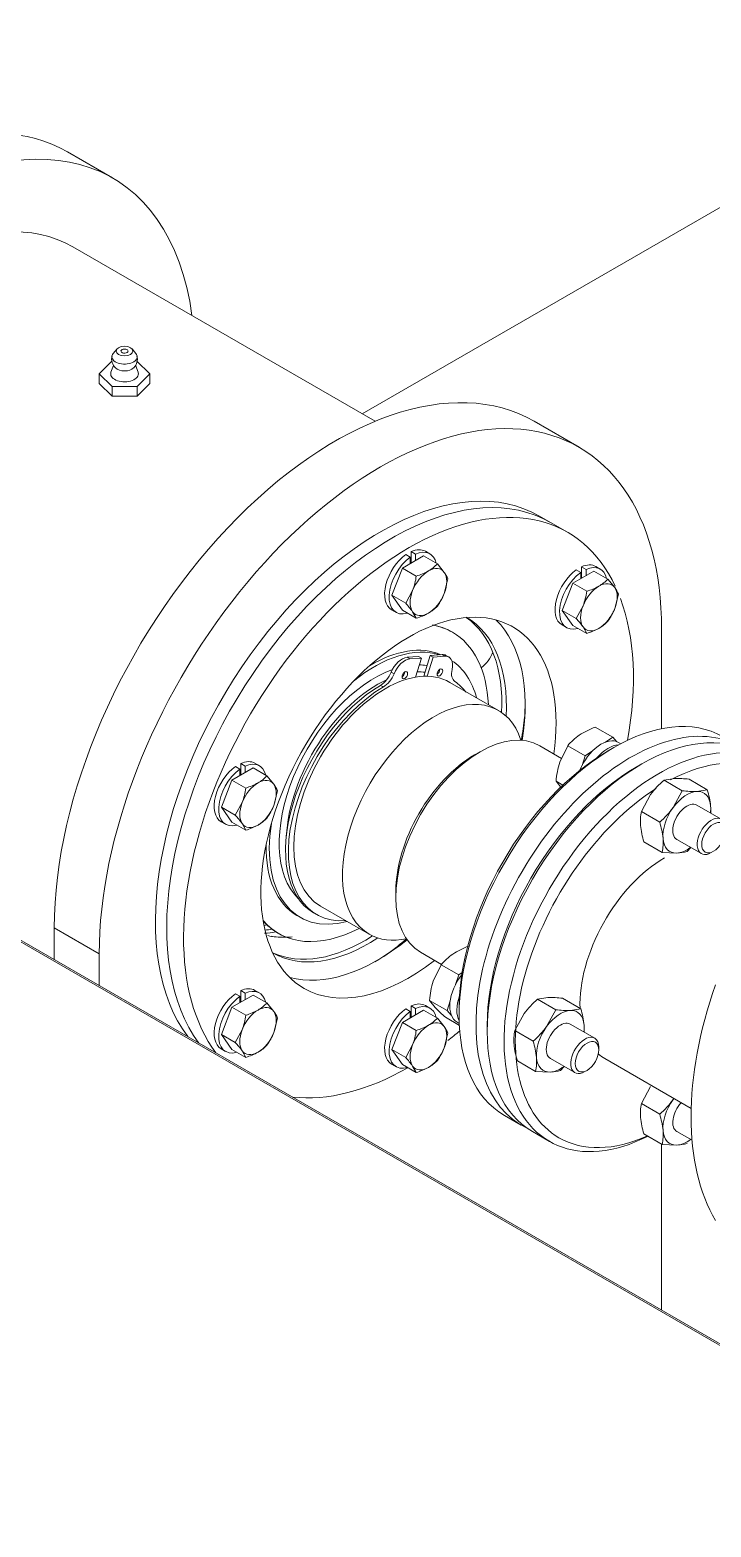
# Model space of a CAD drawing. Header units: millimetres. Extents: x -5 to 1510635, y -6 to 71285.
# Drawn here: x 1274193.2 to 1274364.5, y 13547.8 to 13924.5 of the extents above; entities that cross this region are included whole.
import ezdxf

# ---------------------------------------------------------------- set-up
doc = ezdxf.new("R2010")
doc.units = ezdxf.units.MM
doc.header["$LTSCALE"] = 1000
doc.linetypes.add('HIDDEN', pattern=[0.375, 0.25, -0.125])
doc.linetypes.add('PHANTOM', pattern=[2.5, 1.25, -0.25, 0.25, -0.25, 0.25, -0.25])
for name, color, linetype in [('2', 42, 'Continuous'), ('MP-4', 4, 'HIDDEN'), ('MP-8', 8, 'Continuous')]:
    doc.layers.add(name, color=color, linetype=linetype)

msp = doc.modelspace()

# ---------------------------------------------------------------- linework, layer by layer
at = {"layer": '2', "color": 6, "linetype": 'PHANTOM'}
msp.add_arc((1275218.259, 12212.212), 3135.026, 146.209252, 107.895356, dxfattribs=at)
at = {"layer": 'MP-4', "color": 1, "linetype": 'Continuous', "lineweight": 15}
for p, q in [((1274213.963, 13887.309), (1274202.649, 13893.841)), ((1274280.029, 13826.072), (1274203.963, 13869.988)), ((1274215.108, 13844.266), (1274214.124, 13843.099)), ((1274219.868, 13843.099), (1274218.884, 13844.266)), ((1274213.776, 13841.181), (1274210.645, 13837.991)), ((1274214.244, 13840.147), (1274213.59, 13838.461)), ((1274220.402, 13838.461), (1274219.743, 13840.159)), ((1274223.347, 13838.05), (1274220.127, 13841.21)), ((1274210.645, 13837.991), (1274213.865, 13834.83)), ((1274210.645, 13837.991), (1274210.645, 13835.541)), ((1274220.216, 13834.86), (1274223.347, 13838.05)), ((1274223.347, 13838.05), (1274223.347, 13835.601)), ((1274210.645, 13835.541), (1274213.865, 13832.381)), ((1274213.865, 13834.83), (1274220.216, 13834.86)), ((1274213.865, 13834.83), (1274213.865, 13832.381)), ((1274213.865, 13832.381), (1274220.216, 13832.41)), ((1274220.216, 13832.41), (1274223.347, 13835.601)), ((1274220.216, 13834.86), (1274220.216, 13832.41)), ((1274331.343, 13819.54), (1274320.029, 13826.072)), ((1273980.115, 13817.2), (1275889.304, 12714.929)), ((1275349.394, 13026.203), (1273982.822, 13815.193)), ((1274324.171, 13800.586), (1274321.343, 13802.219)), ((1274328.414, 13798.137), (1274324.171, 13800.586)), ((1274286.892, 13789.131), (1274292.199, 13792.196)), ((1274288.877, 13791.868), (1274287.746, 13792.521)), ((1274288.877, 13791.868), (1274288.877, 13790.278)), ((1274289.082, 13793.292), (1274289.082, 13790.396)), ((1274289.082, 13793.292), (1274290.213, 13792.639)), ((1274290.213, 13791.049), (1274290.213, 13792.639)), ((1274295.677, 13790.187), (1274292.199, 13792.196)), ((1274293.795, 13792.717), (1274292.664, 13793.371)), ((1274284.238, 13782.292), (1274286.892, 13789.131)), ((1274290.37, 13787.123), (1274286.892, 13789.131)), ((1274295.677, 13790.187), (1274297.415, 13788.063)), ((1274329.758, 13785.303), (1274335.065, 13788.367)), ((1274331.743, 13788.039), (1274330.612, 13788.692)), ((1274331.743, 13788.039), (1274331.743, 13786.449)), ((1274331.948, 13789.464), (1274331.948, 13786.567)), ((1274331.948, 13789.464), (1274333.079, 13788.81)), ((1274333.079, 13787.22), (1274333.079, 13788.81)), ((1274338.543, 13786.359), (1274335.065, 13788.367)), ((1274336.661, 13788.889), (1274335.53, 13789.542)), ((1274287.717, 13780.284), (1274289.454, 13783.466)), ((1274298.331, 13786.412), (1274297.415, 13782.755)), ((1274327.104, 13778.463), (1274329.758, 13785.303)), ((1274333.236, 13783.294), (1274329.758, 13785.303)), ((1274338.543, 13786.359), (1274340.281, 13784.234)), ((1274286.892, 13778.517), (1274284.238, 13782.292)), ((1274287.717, 13780.284), (1274284.238, 13782.292)), ((1274330.583, 13776.455), (1274332.32, 13779.638)), ((1274341.197, 13782.583), (1274340.281, 13778.927)), ((1274284.164, 13778.648), (1274285.295, 13777.995)), ((1274290.37, 13776.509), (1274286.892, 13778.517)), ((1274290.37, 13776.509), (1274289.454, 13778.159)), ((1274329.758, 13774.688), (1274327.104, 13778.463)), ((1274330.583, 13776.455), (1274327.104, 13778.463)), ((1274299.487, 13772.979), (1274299.294, 13773.091)), ((1274327.03, 13774.82), (1274328.161, 13774.166)), ((1274333.236, 13772.68), (1274329.758, 13774.688)), ((1274333.236, 13772.68), (1274332.32, 13774.331)), ((1274352.053, 13773.762), (1274352.053, 13748.701)), ((1274290.968, 13766.916), (1274288.047, 13766.689)), ((1274288.047, 13766.689), (1274288.754, 13766.28)), ((1274291.675, 13766.507), (1274288.754, 13766.28)), ((1274290.188, 13761.681), (1274291.675, 13766.507)), ((1274291.675, 13766.507), (1274290.968, 13766.916)), ((1274293.888, 13767.143), (1274292.273, 13761.901)), ((1274294.595, 13766.734), (1274293.109, 13761.909)), ((1274296.863, 13767.374), (1274293.888, 13767.143)), ((1274294.595, 13766.734), (1274293.888, 13767.143)), ((1274297.57, 13766.966), (1274294.595, 13766.734)), ((1274297.57, 13766.966), (1274296.863, 13767.374)), ((1274298.556, 13766.761), (1274297.849, 13767.17)), ((1274284.07, 13762.938), (1274284.777, 13762.53)), ((1274282.093, 13759.224), (1274281.386, 13759.632)), ((1274311.028, 13753.326), (1274298.795, 13760.389)), ((1274335.37, 13749.136), (1274339.783, 13746.588)), ((1274339.783, 13746.588), (1274337.931, 13745.332)), ((1274340.85, 13745.446), (1274339.783, 13746.588)), ((1274306.445, 13742.939), (1274305.031, 13742.123)), ((1274326.926, 13741.261), (1274321.445, 13744.425)), ((1274328.456, 13744.445), (1274326.453, 13740.277)), ((1274328.456, 13744.445), (1274332.869, 13741.898)), ((1274332.869, 13741.898), (1274332.084, 13739.498)), ((1274334.721, 13743.154), (1274332.869, 13741.898)), ((1274340.033, 13743.96), (1274338.618, 13743.143)), ((1274341.802, 13744.935), (1274341.251, 13745.253)), ((1274244.026, 13735.805), (1274249.333, 13738.869)), ((1274246.011, 13738.542), (1274244.88, 13739.195)), ((1274246.011, 13738.542), (1274246.011, 13736.952)), ((1274246.216, 13739.966), (1274246.216, 13737.07)), ((1274246.216, 13739.966), (1274247.347, 13739.313)), ((1274247.347, 13737.723), (1274247.347, 13739.313)), ((1274252.811, 13736.861), (1274249.333, 13738.869)), ((1274250.929, 13739.391), (1274249.798, 13740.045)), ((1274347.104, 13739.877), (1274345.69, 13739.061)), ((1274241.372, 13728.966), (1274244.026, 13735.805)), ((1274247.504, 13733.797), (1274244.026, 13735.805)), ((1274252.811, 13736.861), (1274254.549, 13734.736)), ((1274325.524, 13735.489), (1274327.218, 13734.511)), ((1274325.524, 13735.489), (1274326.978, 13733.666)), ((1274352.692, 13735.77), (1274355.3, 13736.203)), ((1274357.275, 13733.124), (1274352.692, 13735.77)), ((1274363.565, 13733.37), (1274358.982, 13736.016)), ((1274255.465, 13733.086), (1274254.549, 13729.429)), ((1274347.007, 13727.891), (1274349.313, 13732.14)), ((1274357.275, 13733.124), (1274354.969, 13728.874)), ((1274363.565, 13733.37), (1274360.957, 13732.937)), ((1274244.026, 13725.191), (1274241.372, 13728.966)), ((1274244.85, 13726.958), (1274241.372, 13728.966)), ((1274244.85, 13726.958), (1274246.588, 13730.14)), ((1274351.59, 13725.245), (1274347.007, 13727.891)), ((1274367.069, 13725.959), (1274360.917, 13729.511)), ((1274241.298, 13725.322), (1274242.429, 13724.669)), ((1274247.504, 13723.182), (1274244.026, 13725.191)), ((1274247.504, 13723.182), (1274246.588, 13724.833)), ((1274352.196, 13717.611), (1274347.613, 13720.257)), ((1274355.917, 13720.85), (1274362.069, 13717.299)), ((1274352.196, 13717.611), (1274355.878, 13717.424)), ((1274358.486, 13717.857), (1274359.401, 13718.839)), ((1274285.232, 13707.83), (1274285.232, 13706.197)), ((1274260.365, 13701.747), (1274261.179, 13701.278)), ((1274264.563, 13702.391), (1274265.27, 13701.983)), ((1274266.295, 13704.097), (1274278.528, 13697.035)), ((1274199.318, 13690.643), (1274199.318, 13698.644)), ((1274199.318, 13698.644), (1274210.632, 13692.112)), ((1274255.544, 13697.314), (1274255.738, 13697.203)), ((1274210.632, 13684.111), (1274210.632, 13692.112)), ((1274291.445, 13692.464), (1274296.723, 13689.416)), ((1274296.637, 13689.332), (1274294.634, 13685.164)), ((1274296.637, 13689.332), (1274301.05, 13686.784)), ((1274301.05, 13686.784), (1274300.264, 13684.385)), ((1274301.906, 13687.365), (1274301.05, 13686.784)), ((1274244.026, 13678.651), (1274249.333, 13681.715)), ((1274246.011, 13681.387), (1274244.88, 13682.04)), ((1274246.216, 13682.811), (1274246.216, 13679.915)), ((1274246.216, 13682.811), (1274247.347, 13682.158)), ((1274247.347, 13680.568), (1274247.347, 13682.158)), ((1274252.811, 13679.706), (1274249.333, 13681.715)), ((1274250.929, 13682.237), (1274249.798, 13682.89)), ((1274241.372, 13671.811), (1274244.026, 13678.651)), ((1274247.504, 13676.642), (1274244.026, 13678.651)), ((1274246.011, 13681.387), (1274246.011, 13679.797)), ((1274252.811, 13679.706), (1274254.549, 13677.582)), ((1274286.892, 13674.822), (1274292.199, 13677.886)), ((1274288.877, 13677.558), (1274287.746, 13678.212)), ((1274289.082, 13678.983), (1274289.082, 13676.086)), ((1274289.082, 13678.983), (1274290.213, 13678.33)), ((1274290.213, 13676.74), (1274290.213, 13678.33)), ((1274295.677, 13675.878), (1274292.199, 13677.886)), ((1274293.795, 13678.408), (1274292.664, 13679.061)), ((1274293.704, 13680.375), (1274298.117, 13677.828)), ((1274293.704, 13680.375), (1274295.158, 13678.553)), ((1274298.903, 13680.227), (1274298.117, 13677.828)), ((1274301.142, 13678.232), (1274301.142, 13676.599)), ((1274320.872, 13680.657), (1274323.48, 13681.089)), ((1274325.455, 13678.011), (1274320.872, 13680.657)), ((1274325.455, 13678.011), (1274323.15, 13673.761)), ((1274331.745, 13678.256), (1274327.162, 13680.902)), ((1274331.745, 13678.256), (1274329.137, 13677.823)), ((1274255.465, 13675.931), (1274254.549, 13672.275)), ((1274284.238, 13667.983), (1274286.892, 13674.822)), ((1274290.37, 13672.814), (1274286.892, 13674.822)), ((1274288.877, 13677.558), (1274288.877, 13675.968)), ((1274295.677, 13675.878), (1274297.415, 13673.753)), ((1274297.686, 13676.11), (1274301.205, 13674.078)), ((1274298.117, 13677.828), (1274299.184, 13676.685)), ((1274300.631, 13674.897), (1274301.182, 13674.579)), ((1274301.11, 13674.621), (1274301.184, 13674.542)), ((1274308.213, 13674.149), (1274308.213, 13672.516)), ((1274315.187, 13672.777), (1274317.493, 13677.027)), ((1274335.249, 13670.845), (1274329.098, 13674.397)), ((1274244.026, 13668.036), (1274241.372, 13671.811)), ((1274244.85, 13669.803), (1274241.372, 13671.811)), ((1274244.85, 13669.803), (1274246.588, 13672.986)), ((1274298.331, 13672.103), (1274297.415, 13668.446)), ((1274319.771, 13670.131), (1274315.187, 13672.777)), ((1274241.298, 13668.167), (1274242.429, 13667.514)), ((1274247.504, 13666.028), (1274244.026, 13668.036)), ((1274247.504, 13666.028), (1274246.588, 13667.678)), ((1274286.892, 13664.207), (1274284.238, 13667.983)), ((1274287.717, 13665.974), (1274284.238, 13667.983)), ((1274287.717, 13665.974), (1274289.454, 13669.157)), ((1274336.285, 13667.903), (1274336.285, 13668.556)), ((1274284.164, 13664.339), (1274285.295, 13663.686)), ((1274290.37, 13662.199), (1274286.892, 13664.207)), ((1274290.37, 13662.199), (1274289.454, 13663.85)), ((1274320.376, 13662.498), (1274315.793, 13665.144)), ((1274324.098, 13665.737), (1274330.249, 13662.185)), ((1274326.666, 13662.743), (1274327.581, 13663.726)), ((1274337.761, 13665.723), (1274359.506, 13653.168)), ((1274320.376, 13662.498), (1274324.058, 13662.31)), ((1274332.749, 13662.433), (1274333.315, 13662.759)), ((1274347.007, 13654.406), (1274349.313, 13658.656)), ((1274351.59, 13651.76), (1274347.007, 13654.406)), ((1274312.533, 13651.421), (1274316.775, 13648.972)), ((1274319.604, 13647.339), (1274323.846, 13644.889)), ((1274352.196, 13644.126), (1274347.613, 13646.773)), ((1274352.053, 13644.209), (1274352.053, 13602.461)), ((1274352.196, 13644.126), (1274355.878, 13643.939)), ((1274355.917, 13647.366), (1274359.722, 13645.169))]:
    msp.add_line(p, q, dxfattribs=at)
for centre, radius, start, end in [((1274216.996, 13842.756), 1.5, 78.46305, 101.53694), ((1274216.867, 13841.765), 3.11, 165.71269, 227.22694), ((1274217.184, 13841.711), 3.045, 314.39007, 15.5161), ((1274274.187, 13789.235), 16.321, 339.30055, 352.56423), ((1274285.882, 13802.015), 15.553, 286.77236, 299.05031), ((1274288.514, 13796.963), 9.86, 299.93251, 316.59142), ((1274291.054, 13783.452), 7.856, 22.13569, 35.93679), ((1274328.748, 13798.186), 15.553, 286.77236, 299.05031), ((1274331.38, 13793.134), 9.86, 299.93251, 316.59142), ((1274333.92, 13779.623), 7.856, 22.13569, 35.93679), ((1274270.9, 13764.76), 22.887, 35.83619, 42.71092), ((1274288.514, 13786.349), 9.86, 299.93251, 316.59142), ((1274283.817, 13788.112), 14.615, 324.24489, 338.49701), ((1274317.053, 13785.407), 16.321, 339.30055, 352.56423), ((1274285.882, 13791.4), 15.553, 286.77236, 299.05031), ((1274313.766, 13760.931), 22.887, 35.83619, 42.71092), ((1274326.683, 13784.284), 14.615, 324.24489, 338.49701), ((1274328.748, 13787.572), 15.553, 286.77236, 299.05031), ((1274331.38, 13782.52), 9.86, 299.93251, 316.59142), ((1274301.79, 13770.818), 8.335, 306.00042, 340.11315), ((1274339.24, 13735.52), 13.998, 124.17772, 140.38707), ((1274342.638, 13729.942), 20.524, 110.73792, 123.27643), ((1274346.688, 13733.865), 21.226, 162.41792, 175.6129), ((1274243.016, 13748.689), 15.553, 286.77236, 299.05031), ((1274245.648, 13743.637), 9.86, 299.93251, 316.59142), ((1274248.188, 13730.126), 7.856, 22.13569, 35.93679), ((1274366.512, 13719.517), 21.335, 130.37295, 143.72144), ((1274355.895, 13711.59), 24.62, 82.79667, 91.38445), ((1274231.321, 13735.909), 16.321, 339.30055, 352.56423), ((1274360.362, 13757.55), 24.62, 262.79667, 271.38445), ((1274344.232, 13727.287), 20.267, 5.53675, 17.4637), ((1274228.033, 13711.433), 22.887, 35.83619, 42.71092), ((1274240.951, 13734.786), 14.615, 324.24489, 338.49701), ((1274358.542, 13725.36), 11.81, 167.62421, 184.73971), ((1274337.771, 13741.498), 21.335, 310.37295, 323.72144), ((1274352.635, 13728.267), 11.81, 356.17681, 4.73959), ((1274243.016, 13738.074), 15.553, 286.77236, 299.05031), ((1274245.648, 13733.022), 9.86, 299.93251, 316.59142), ((1274366.971, 13726.344), 20.292, 185.54413, 197.45631), ((1274332.257, 13719.163), 20.267, 5.53675, 17.4637), ((1274340.66, 13720.142), 11.81, 347.62433, 4.73959), ((1274355.636, 13726.961), 9.54, 271.45531, 287.38507), ((1274310.818, 13674.828), 20.524, 110.73792, 123.27643), ((1274307.42, 13680.407), 13.998, 124.17772, 140.38707), ((1274314.868, 13678.752), 21.226, 162.41792, 175.6129), ((1274243.016, 13691.534), 15.553, 286.77236, 299.05031), ((1274245.648, 13686.482), 9.86, 299.93251, 316.59142), ((1274325.459, 13707.377), 41.821, 223.56903, 228.386), ((1274334.692, 13664.403), 21.335, 130.37295, 143.72144), ((1274324.075, 13656.477), 24.62, 82.79667, 91.38445), ((1274328.542, 13702.436), 24.62, 262.79667, 271.38445), ((1274312.412, 13672.174), 20.267, 5.53675, 17.4637), ((1274231.321, 13678.754), 16.321, 339.30055, 352.56423), ((1274248.188, 13672.971), 7.856, 22.13569, 35.93679), ((1274285.882, 13687.705), 15.553, 286.77236, 299.05031), ((1274288.514, 13682.654), 9.86, 299.93251, 316.59142), ((1274320.816, 13673.154), 11.81, 356.17681, 4.73959), ((1274240.951, 13677.631), 14.615, 324.24489, 338.49701), ((1274274.187, 13674.926), 16.321, 339.30055, 352.56423), ((1274291.054, 13669.142), 7.856, 22.13569, 35.93679), ((1274326.723, 13670.246), 11.81, 167.62421, 184.73971), ((1274305.951, 13686.385), 21.335, 310.37295, 323.72144), ((1274228.033, 13654.279), 22.887, 35.83619, 42.71092), ((1274243.016, 13680.919), 15.553, 286.77236, 299.05031), ((1274245.648, 13675.868), 9.86, 299.93251, 316.59142), ((1274283.817, 13673.803), 14.615, 324.24489, 338.49701), ((1274335.151, 13671.231), 20.292, 185.54413, 197.45631), ((1274300.437, 13664.049), 20.267, 5.53675, 17.4637), ((1274270.9, 13650.45), 22.887, 35.83619, 42.71092), ((1274285.882, 13677.091), 15.553, 286.77236, 299.05031), ((1274288.514, 13672.039), 9.86, 299.93251, 316.59142), ((1274308.841, 13665.029), 11.81, 347.62433, 4.73959), ((1274323.816, 13671.848), 9.54, 271.45531, 287.38507), ((1274337.771, 13668.014), 21.335, 310.37295, 323.72144), ((1274358.542, 13651.875), 11.81, 167.62421, 184.73971), ((1274332.257, 13645.678), 20.267, 5.53675, 17.4637), ((1274366.971, 13652.86), 20.292, 185.54413, 197.45631), ((1274340.66, 13646.657), 11.81, 347.62433, 4.73959), ((1274355.636, 13653.477), 9.54, 271.45531, 287.38507)]:
    msp.add_arc(centre, radius, start, end, dxfattribs=at)
for centre, major_axis, ratio, start_param, end_param in [((1274152.649, 13807.238), (-50, -86.603), 0.5773502, 3.1415927, 5.4977872), ((1274163.963, 13800.706), (-50, -86.603), 0.5773502, 2.4980915, 5.4977872), ((1274163.963, 13800.706), (-40, -69.282), 0.5773502, 3.1415927, 6.0397019), ((1274216.996, 13843.736), (0.9, 0), 0.5773503, 1.9106329, 6.2831853), ((1274216.996, 13843.736), (0.9, 0), 0.5773503, 0, 1.2309597), ((1274216.996, 13842.292), (3.194, 0), 0.5773503, 2.6888095, 6.2831853), ((1274216.996, 13842.292), (3.194, 0), 0.5773503, 0, 0.4527832), ((1274270.029, 13739.469), (-50, -86.603), 0.5773502, 3.1415927, 5.4977872), ((1274281.343, 13732.937), (-50, -86.603), 0.5773502, 2.3561945, 5.4977872), ((1274216.996, 13838.02), (3.49, 0), 0.5773503, 2.9212538, 6.2831853), ((1274216.996, 13840.266), (2.64, 0), 0.5773503, 3.6810144, 5.7677046), ((1274216.996, 13838.02), (3.49, 0), 0.5773503, 0, 0.2203389), ((1274281.343, 13732.937), (-40, -69.282), 0.5773502, 3.1415927, 6.0397019), ((1274284.171, 13731.304), (-40, -69.282), 0.5773502, 3.1415927, 6.0397019), ((1274284.171, 13731.304), (-40, -69.282), 0.5773502, 3.1415927, 6.0397019), ((1274288.414, 13728.855), (-40, -69.282), 0.5773502, 2.7605955, 6.0397019), ((1274288.414, 13786.009), (-4.25, -7.361), 0.5773502, 4.0383318, 6.2831853), ((1274289.545, 13785.356), (-4.25, -7.361), 0.5773502, 4.0383318, 6.8318224), ((1274288.414, 13786.009), (-4.25, -7.361), 0.5773502, 3.1415927, 3.8156498), ((1274289.545, 13785.356), (-4.25, -7.361), 0.5773502, 2.592347, 3.8156498), ((1274293.434, 13783.111), (3.25, 5.629), 0.5773502, 0.7853982, 1.8325957), ((1274293.434, 13783.111), (-3.25, -5.629), 0.5773502, 2.8797933, 3.9269908), ((1274293.434, 13783.111), (3.25, 5.629), 0.5773502, 4.9741884, 6.0213859), ((1274331.28, 13782.181), (-4.25, -7.361), 0.5773502, 4.0383318, 6.2831853), ((1274332.411, 13781.528), (-4.25, -7.361), 0.5773502, 4.0383318, 6.8324309), ((1274331.28, 13782.181), (-4.25, -7.361), 0.5773502, 3.1415927, 3.8156498), ((1274332.411, 13781.528), (-4.25, -7.361), 0.5773502, 2.592347, 3.8156498), ((1274293.434, 13783.111), (-3.25, -5.629), 0.5773502, 4.9741884, 6.0213859), ((1274336.3, 13779.282), (3.25, 5.629), 0.5773502, 0.7853982, 1.8325957), ((1274336.3, 13779.282), (-3.25, -5.629), 0.5773502, 2.8797933, 3.9269908), ((1274336.3, 13779.282), (3.25, 5.629), 0.5773502, 4.9741884, 6.0213859), ((1274293.434, 13783.111), (-3.25, -5.629), 0.5773502, 0.7853982, 1.8325957), ((1274336.3, 13779.282), (-3.25, -5.629), 0.5773502, 4.9741884, 6.0213859), ((1274288.414, 13728.855), (-40, -69.282), 0.5773502, 2.126447, 2.6980504), ((1274288.414, 13728.855), (-26.25, -45.466), 0.5773502, 2.1790419, 6.2831853), ((1274293.434, 13783.111), (3.25, 5.629), 0.5773502, 2.8797933, 3.9269908), ((1274277.419, 13735.203), (24.375, 42.219), 0.5773502, 5.4409487, 6.2347002), ((1274278.573, 13734.536), (24.375, 42.219), 0.5773502, 5.4347575, 6.2831853), ((1274280.636, 13733.345), (26.25, 45.466), 0.5773502, 5.2967028, 6.1344821), ((1274336.3, 13779.282), (-3.25, -5.629), 0.5773502, 0.7853982, 1.8325957), ((1274277.419, 13735.203), (21.875, 37.888), 0.5773502, 0, 0.2006788), ((1274277.612, 13735.091), (21.875, 37.888), 0.5773502, 0, 0.2000036), ((1274277.612, 13735.091), (21.875, 37.888), 0.5773502, 5.5497261, 6.2831853), ((1274336.3, 13779.282), (3.25, 5.629), 0.5773502, 2.8797933, 3.9269908), ((1274279.929, 13733.754), (18.75, 32.476), 0.5773502, 0.1245427, 0.9870175), ((1274279.115, 13734.223), (18.75, 32.476), 0.5773502, 0.0670107, 0.8037214), ((1274282.545, 13732.243), (-16.25, -28.146), 0.5773502, 3.1415927, 6.2831853), ((1274286.784, 13762.587), (-2.25, -3.897), 0.5773502, 3.518654, 4.9485787), ((1274287.491, 13762.179), (2.25, 3.897), 0.5773502, 0.3770613, 1.806986), ((1274279.929, 13733.754), (17, 29.445), 0.5773502, 0.215221, 0.2981473), ((1274295.599, 13763.272), (-2.25, -3.897), 0.5773502, 3.1415927, 3.518654), ((1274296.306, 13762.864), (-2.25, -3.897), 0.5773502, 2.0842743, 3.518654), ((1274279.929, 13733.754), (18.75, 32.476), 0.5773502, 5.7608705, 6.2468069), ((1274279.929, 13733.754), (17, 29.445), 0.5773502, 0.5992204, 2.9980851), ((1274280.636, 13733.345), (-16.25, -28.146), 0.5773502, 3.8232263, 5.440761), ((1274281.356, 13763.289), (-2.25, -3.897), 0.5773502, 0.7948293, 1.806986), ((1274282.063, 13762.881), (2.25, 3.897), 0.5773502, 3.936422, 4.9485787), ((1274286.784, 13762.587), (0.5, 0.866), 0.5773502, 3.926991, 5.497787), ((1274280.636, 13733.345), (-16.25, -28.146), 0.5773502, 3.3802037, 3.4786391), ((1274295.599, 13763.272), (0.5, 0.866), 0.5773502, 3.926991, 5.497787), ((1274302.436, 13764.43), (-2.25, -3.897), 0.5773502, 5.225867, 6.2399502), ((1274281.613, 13731.922), (17.05, 29.531), 0.5773502, 0.7948293, 3.1415927), ((1274282.32, 13731.514), (17.05, 29.531), 0.5773502, 0.7948293, 3.5145143), ((1274294.778, 13725.18), (-16.25, -28.146), 0.5773502, 2.661333, 6.2831853), ((1274282.32, 13731.514), (17.05, 29.531), 0.5773502, 6.0441799, 6.2399502), ((1274340.033, 13699.053), (-27.5, -47.631), 0.5773502, 3.1415927, 6.2831853), ((1274279.929, 13733.754), (-26.75, -46.332), 0.5773502, -4.1415262, -3.9269906), ((1274344.275, 13696.603), (27.5, 47.631), 0.5773502, 0, 3.1930413), ((1274347.104, 13694.97), (-27.5, -47.631), 0.5773502, 3.1415927, 6.2831853), ((1274278.573, 13734.536), (27.803, 48.157), 0.5773502, -1.0252197, -0.9056476), ((1274306.445, 13718.444), (-15, -25.981), 0.5773502, 3.1415927, 6.2831853), ((1274351.346, 13692.521), (27.5, 47.631), 0.5773502, 0, 3.8578205), ((1274336.851, 13737.632), (-4.4, -7.621), 0.5773502, 3.1415927, 4.9556211), ((1274305.031, 13719.261), (14, 24.249), 0.5773502, 0.785398, 2.3561947), ((1274338.618, 13699.869), (26.5, 45.899), 0.5773502, 0.785398, 2.3561947), ((1274338.618, 13736.611), (-4.4, -7.621), 0.5773502, 3.489973, 4.3957685), ((1274352.761, 13691.704), (-26.5, -45.899), 0.5773502, 2.4695327, 3.8858291), ((1274245.548, 13732.683), (-4.25, -7.361), 0.5773502, 4.0383318, 6.2831853), ((1274246.679, 13732.03), (-4.25, -7.361), 0.5773502, 4.0383318, 6.8324309), ((1274245.548, 13732.683), (-4.25, -7.361), 0.5773502, 3.1415927, 3.8156498), ((1274246.679, 13732.03), (-4.25, -7.361), 0.5773502, 2.592347, 3.8156498), ((1274345.689, 13695.787), (-26.5, -45.899), 0.5773502, 3.9269908, 5.4977873), ((1274345.689, 13695.787), (26.5, 45.899), 0.5773502, 0.7853982, 2.3561947), ((1274250.568, 13729.785), (3.25, 5.629), 0.5773502, 0.7853982, 1.8325957), ((1274250.568, 13729.785), (-3.25, -5.629), 0.5773502, 2.8797933, 3.9269908), ((1274250.568, 13729.785), (3.25, 5.629), 0.5773502, 4.9741884, 6.0213859), ((1274352.761, 13691.704), (-26.5, -45.899), 0.5773502, 3.9826582, 6.2831853), ((1274358.417, 13725.18), (4.25, 7.361), 0.5773502, 0.3491675, 1.396365), ((1274358.417, 13725.18), (-4.25, -7.361), 0.5773502, 2.4435626, 3.4907601), ((1274250.568, 13729.785), (-3.25, -5.629), 0.5773502, 4.9741884, 6.0213859), ((1274250.568, 13729.785), (-3.25, -5.629), 0.5773502, 0.7853982, 1.8325957), ((1274358.417, 13725.18), (-4.25, -7.361), 0.5773502, 4.5379577, 5.5851552), ((1274358.417, 13725.18), (2.5, 4.33), 0.5773502, 0, 3.1415927), ((1274358.417, 13725.18), (4.25, 7.361), 0.5773502, -0.9419214, -0.6980301), ((1274250.568, 13729.785), (3.25, 5.629), 0.5773502, 2.8797933, 3.9269908), ((1274279.929, 13733.754), (18.75, 32.476), 0.5773502, 2.1545752, 3.6639075), ((1274364.569, 13721.629), (2.5, 4.33), 0.5773502, 0, 3.9269906), ((1274279.115, 13734.223), (18.75, 32.476), 0.5773502, 2.3378713, 3.1415927), ((1274358.417, 13725.18), (4.25, 7.361), 0.5773502, 2.4435626, 3.4907601), ((1274352.761, 13691.704), (-15, -25.981), 0.5773502, 3.9269908, 5.5431721), ((1274358.417, 13725.18), (-4.25, -7.361), 0.5773502, 0.3491675, 0.9419214), ((1274277.612, 13735.091), (21.875, 37.888), 0.5773502, 2.941589, 3.8750519), ((1274277.419, 13735.203), (21.875, 37.888), 0.5773502, 2.9540992, 3.1415927), ((1274264.007, 13742.946), (24.085, 41.716), 0.5773502, 3.5684281, 3.592361), ((1274266.175, 13741.694), (24.375, 42.219), 0.5773502, 3.5085816, 3.5989861), ((1274265.02, 13742.361), (24.375, 42.219), 0.5773502, 3.5494431, 3.6034907), ((1274294.778, 13725.18), (-16.25, -28.146), 0.5773502, 0, 0.4802596), ((1274278.573, 13734.536), (24.375, 42.219), 0.5773502, 3.1415927, 3.9900204), ((1274277.419, 13735.203), (24.375, 42.219), 0.5773502, 3.1900778, 3.9838293), ((1274280.636, 13733.345), (26.25, 45.466), 0.5773502, 3.2902958, 4.1280752), ((1274279.929, 13733.754), (-26.75, -46.332), 0.5773502, 0.7853982, 0.9999335), ((1274278.573, 13734.536), (27.803, 48.157), 0.5773502, 4.0472402, 4.1668123), ((1274288.414, 13728.855), (-26.25, -45.466), 0.5773502, 0, 0.9625507), ((1274305.031, 13682.519), (-4.4, -7.621), 0.5773502, 4.4691569, 6.2831853), ((1274245.548, 13675.529), (-4.25, -7.361), 0.5773502, 4.0383318, 6.2831853), ((1274245.548, 13675.529), (-4.25, -7.361), 0.5773502, 3.1415927, 3.8156498), ((1274246.679, 13674.875), (-4.25, -7.361), 0.5773502, 2.592347, 3.8156498), ((1274416.047, 13683.743), (-40, -69.282), 0.5773502, 5.0269081, 5.9686662), ((1274246.679, 13674.875), (-4.25, -7.361), 0.5773502, 4.0383318, 6.8324309), ((1274250.568, 13672.63), (3.25, 5.629), 0.5773502, 0.7853982, 1.8325957), ((1274250.568, 13672.63), (-3.25, -5.629), 0.5773502, 2.8797933, 3.9269908), ((1274288.414, 13671.7), (-4.25, -7.361), 0.5773502, 4.0383318, 6.2831853), ((1274288.414, 13671.7), (-4.25, -7.361), 0.5773502, 3.1415927, 3.8156498), ((1274289.545, 13671.047), (-4.25, -7.361), 0.5773502, 2.592347, 3.8156498), ((1274306.799, 13681.498), (-4.4, -7.621), 0.5773502, -1.2541758, -0.3483804), ((1274326.598, 13670.067), (-4.25, -7.361), 0.5773502, 2.4435626, 3.4907601), ((1274250.568, 13672.63), (3.25, 5.629), 0.5773502, 4.9741884, 6.0213859), ((1274289.545, 13671.047), (-4.25, -7.361), 0.5773502, 4.0383318, 6.8324309), ((1274293.434, 13668.801), (3.25, 5.629), 0.5773502, 0.7853982, 1.8325957), ((1274293.434, 13668.801), (-3.25, -5.629), 0.5773502, 2.8797933, 3.9269908), ((1274326.598, 13670.067), (2.5, 4.33), 0.5773502, 0, 3.1415927), ((1274326.598, 13670.067), (4.25, 7.361), 0.5773502, 0.3491675, 1.396365), ((1274326.598, 13670.067), (4.25, 7.361), 0.5773502, -0.9419214, -0.6980301), ((1274250.568, 13672.63), (-3.25, -5.629), 0.5773502, 4.9741884, 6.0213859), ((1274250.568, 13672.63), (-3.25, -5.629), 0.5773502, 0.7853982, 1.8325957), ((1274293.434, 13668.801), (3.25, 5.629), 0.5773502, 4.9741884, 6.0213859), ((1274288.414, 13728.855), (-40, -69.282), 0.5773502, 0.9611513, 1.0151457), ((1274326.598, 13670.067), (-4.25, -7.361), 0.5773502, 4.5379577, 5.5851552), ((1274332.749, 13666.515), (2.5, 4.33), 0.5773502, 0, 3.9269906), ((1274332.749, 13666.515), (2.5, 4.33), 0.5773502, 5.4977873, 6.2831853), ((1274250.568, 13672.63), (3.25, 5.629), 0.5773502, 2.8797933, 3.9269908), ((1274293.434, 13668.801), (-3.25, -5.629), 0.5773502, 4.9741884, 6.0213859), ((1274293.434, 13668.801), (-3.25, -5.629), 0.5773502, 0.7853982, 1.8325957), ((1274352.761, 13691.704), (-15, -25.981), 0.5773502, 6.1701464, 6.2831853), ((1274288.414, 13728.855), (-40, -69.282), 0.5773502, 0.2434834, 0.7822335), ((1274293.434, 13668.801), (3.25, 5.629), 0.5773502, 2.8797933, 3.9269908), ((1274326.598, 13670.067), (4.25, 7.361), 0.5773502, 2.4435626, 3.4907601), ((1274326.598, 13670.067), (-4.25, -7.361), 0.5773502, 0.3491675, 0.9419214), ((1274358.417, 13651.696), (-4.25, -7.361), 0.5773502, 4.5379577, 5.5851552), ((1274358.417, 13651.696), (4.25, 7.361), 0.5773502, 1.3550314, 1.396365), ((1274358.417, 13651.696), (2.5, 4.33), 0.5773502, 1.1982794, 3.1415927), ((1274352.761, 13691.704), (-26.5, -45.899), 0.5773502, 0, 0.6717217), ((1274358.417, 13651.696), (4.25, 7.361), 0.5773502, 2.4435626, 3.4907601), ((1274358.417, 13651.696), (-4.25, -7.361), 0.5773502, 0.3491675, 0.9419214)]:
    msp.add_ellipse(centre, major_axis=major_axis, ratio=ratio, start_param=start_param, end_param=end_param, dxfattribs=at)
for centre, major_axis, ratio in [((1274216.996, 13843.736), (2.1, 0), 0.5773503), ((1274287.491, 13762.179), (-0.5, -0.866), 0.5773502), ((1274296.306, 13762.864), (-0.5, -0.866), 0.5773502), ((1274365.135, 13721.302), (-2.1, -3.637), 0.5773502), ((1274333.315, 13666.189), (-2.1, -3.637), 0.5773502)]:
    msp.add_ellipse(centre, major_axis=major_axis, ratio=ratio, dxfattribs=at)
for points, knots in [([(1274259.2, 13696.329), (1274258.572, 13696.268), (1274256.447, 13696.156), (1274254.398, 13696.363), (1274253.038, 13696.671)], [0.49594921, 0.49594921, 0.49594921, 0.49594921, 0.54923241, 0.67795655, 0.67795655, 0.67795655, 0.67795655]), ([(1274253.971, 13696.494), (1274254.041, 13696.482), (1274255.377, 13696.269), (1274256.751, 13696.195), (1274258.091, 13696.253)], [0.29527099, 0.29527099, 0.29527099, 0.29527099, 0.30182782, 0.41970666, 0.41970666, 0.41970666, 0.41970666])]:
    msp.add_open_spline(points, degree=3, knots=knots, dxfattribs=at)
at = {"layer": 'MP-8', "lineweight": 15}
msp.add_line((1274276.781, 13827.947), (1276462.384, 15089.806), dxfattribs=at)

doc.saveas('drawing.dxf')
